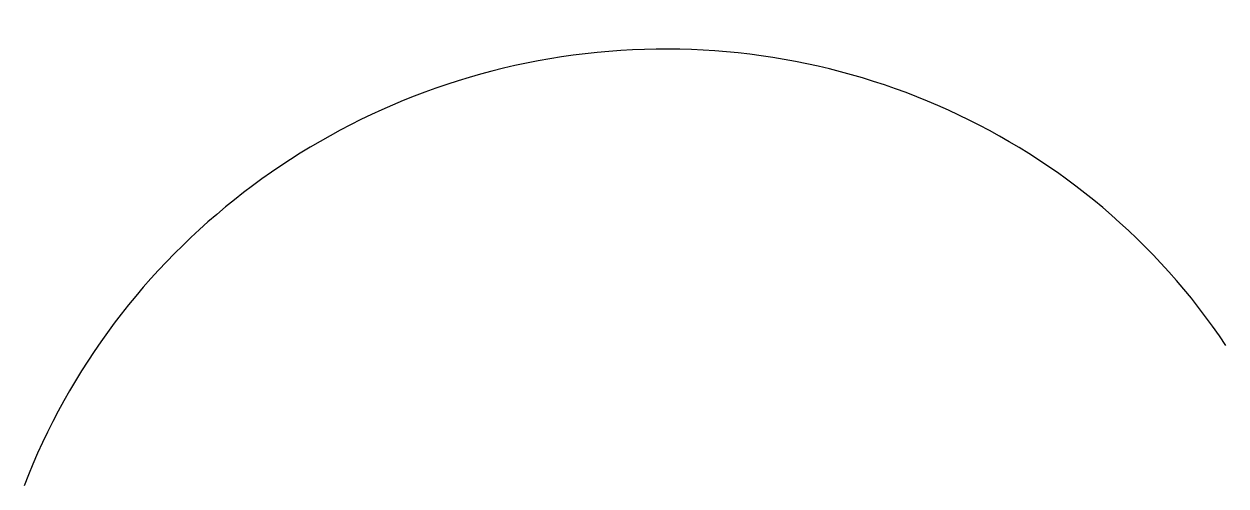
# Model space of a CAD drawing. Extents: x -0.8 to 4.51, y 2.02 to 4.06.
import ezdxf

# ---------------------------------------------------------------- set-up
doc = ezdxf.new("R2010")
doc.units = 0
doc.header["$MEASUREMENT"] = 0

msp = doc.modelspace()

# ---------------------------------------------------------------- linework, layer by layer
msp.add_ellipse((2, 1), major_axis=(2.88, 0.84), ratio=0.98, start_param=0.3, end_param=2.5)

doc.saveas('drawing.dxf')
